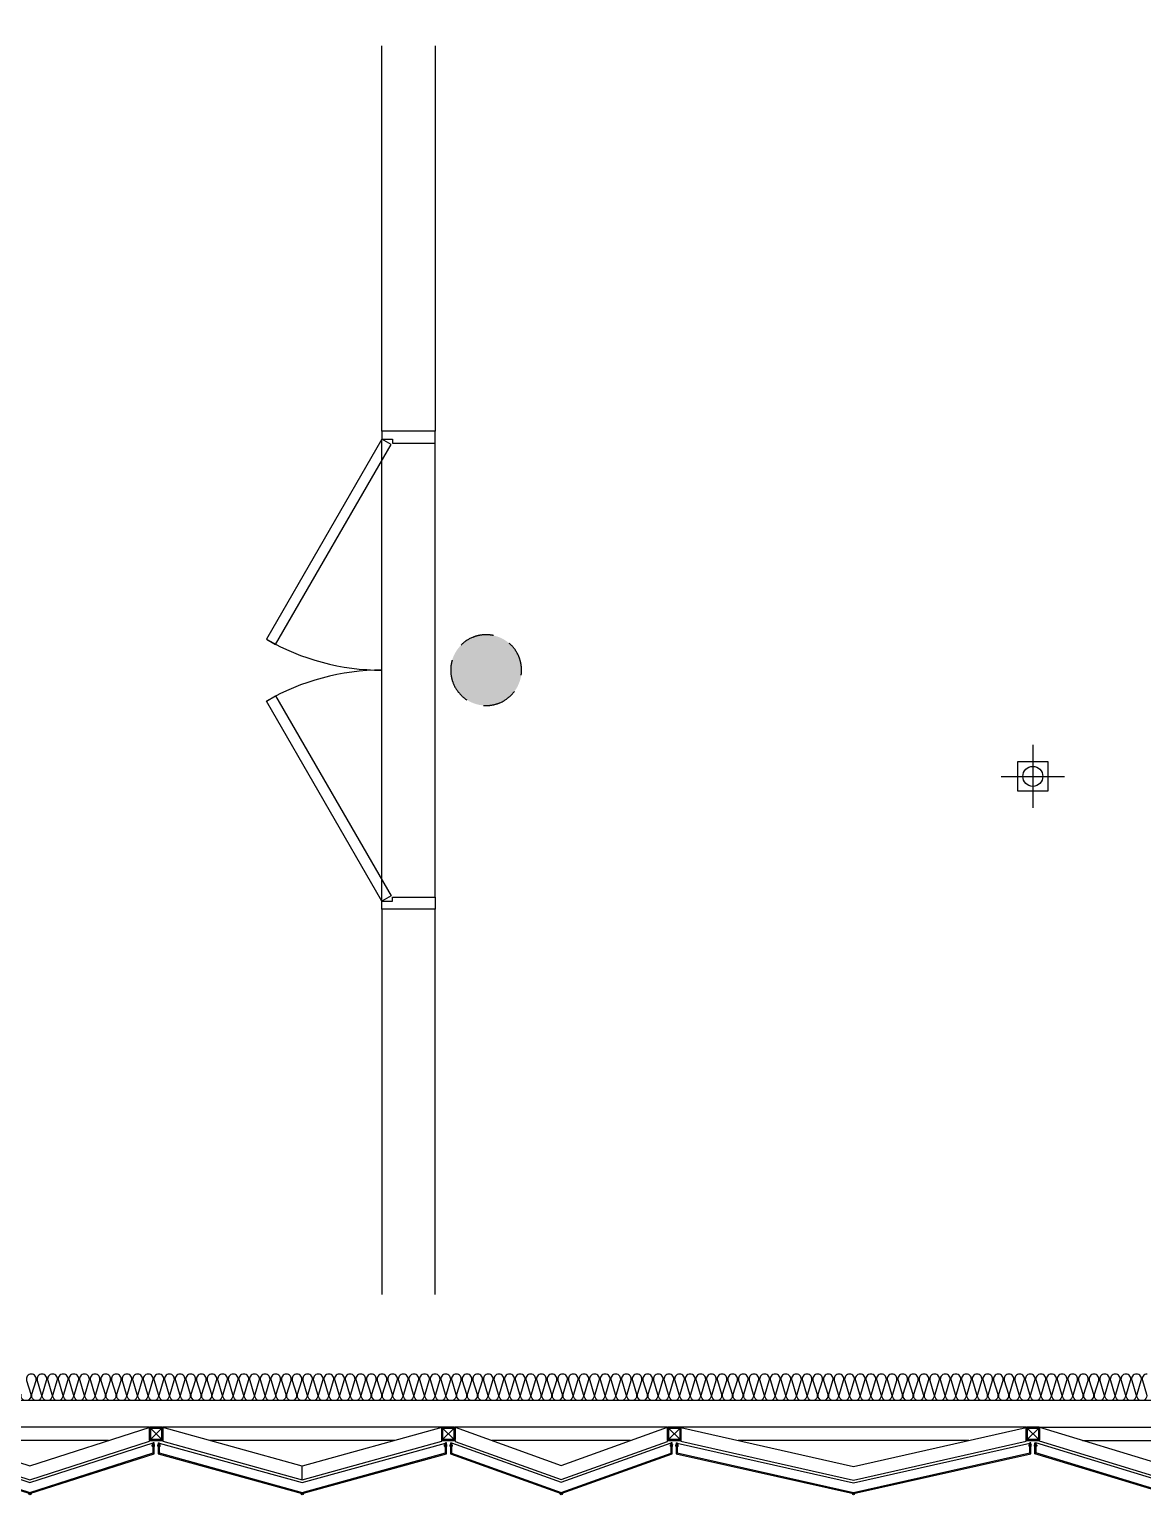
# Model space of a CAD drawing. Header units: millimetres. Extents: x -95754 to 177808, y 34455 to 150605.
# Drawn here: x 169426 to 173617, y 106751 to 112268 of the extents above; entities that cross this region are included whole.
import ezdxf

# ---------------------------------------------------------------- set-up
doc = ezdxf.new("R2010")
doc.units = ezdxf.units.MM
doc.header["$LTSCALE"] = 300
doc.linetypes.add('ghid', pattern=[3, 2, -1])
doc.linetypes.add('HID', pattern=[2.8, 1.8, -1])
for name, color, linetype in [('6FIN', 6, 'Continuous'), ('A-DOOR', 4, 'Continuous'), ('A-DOOR-1', 1, 'Continuous'), ('A-DOOR-8', 8, 'Continuous'), ('A-SYM', 7, 'Continuous'), ('A-WALL-D', 7, 'Continuous'), ('A-갑종방화문', 7, 'Continuous'), ('A-방화문표기', 6, 'ghid'), ('A-지붕바닥', 251, 'Continuous'), ('A-하지철물', 55, 'Continuous'), ('alucobond', 4, 'Continuous'), ('ISL', 251, 'Continuous'), ('mold', 4, 'Continuous'), ('SHEET', 6, 'Continuous'), ('우수계획', 7, 'Continuous')]:
    doc.layers.add(name, color=color, linetype=linetype)

# ---------------------------------------------------------------- blocks, each defined once
blk = doc.blocks.new('FDD-2')
at = {"layer": 'A-DOOR', "linetype": 'Continuous'}
for points in [[(-870, 200), (-116.6, 635), (-96.6, 600.4), (-850, 165.4)], [(870, 200), (116.6, 635), (96.6, 600.4), (850, 165.4)], [(-900, 200), (-870, 200), (-870, 160), (-855, 160), (-855, 0), (-900, 0)], [(900, 200), (870, 200), (870, 160), (855, 160), (855, 0), (900, 0)]]:
    blk.add_lwpolyline(points, close=True, dxfattribs=at)
at = {"layer": 'A-DOOR-1', "linetype": 'Continuous'}
for centre, start, end in [((-870, 200), 0, 30), ((870, 200), 150, 180)]:
    blk.add_arc(centre, 870, start, end, dxfattribs=at)
at = {"layer": 'A-DOOR-8', "linetype": 'Continuous'}
for p, q in [((-870, 200), (870, 200)), ((-855, 0), (855, 0))]:
    blk.add_line(p, q, dxfattribs=at)
blk = doc.blocks.new('EX-1350')
at = {"layer": '6FIN', "elevation": 0}
for points in [[(3.2, 204.1), (46.8, 204.1, 0.414214), (50, 207.3), (50, 250.9, 0.414214), (46.8, 254.1), (3.2, 254.1, 0.414214), (0, 250.9), (0, 207.3, 0.414214)], [(1396.8, 204.1), (1353.2, 204.1, -0.414214), (1350, 207.3), (1350, 250.9, -0.414214), (1353.2, 254.1), (1396.8, 254.1, -0.414214), (1400, 250.9), (1400, 207.3, -0.414214)]]:
    blk.add_lwpolyline(points, format="xyb", close=True, dxfattribs=at)
at = {"layer": 'A-하지철물'}
for p, q in [((1350, 254.1), (50, 254.1)), ((1133.9, 204.1), (266.1, 204.1))]:
    blk.add_line(p, q, dxfattribs=at)
at = {"layer": 'A-하지철물', "elevation": 0}
for points in [[(49.7, 252.7), (700, 106.6), (1350.3, 252.7)], [(50, 254.1), (50, 201.4), (700, 55.3), (1350, 201.4), (1350, 254.1)]]:
    blk.add_lwpolyline(points, dxfattribs=at)
at = {"layer": 'A-하지철물'}
blk.add_circle((700, 4.1), 4.07, dxfattribs=at)
at = {"layer": 'alucobond', "color": 251, "linetype": 'HID', "ltscale": 10}
for p, q in [((30.2, 185.1), (41.5, 185.1)), ((31.5, 182.4), (31.5, 187.8)), ((31.5, 186.6), (39.5, 186.6)), ((31.5, 183.6), (39.5, 183.6)), ((32, 189.3), (32.5, 189.3)), ((32, 180.9), (32.5, 180.9)), ((32.5, 180.9), (32.5, 189.3)), ((38, 182.7), (38, 187.4)), ((39.5, 182.7), (39.5, 187.4)), ((1369.8, 185.1), (1358.5, 185.1)), ((1360.5, 182.7), (1360.5, 187.4)), ((1368.5, 186.6), (1360.5, 186.6)), ((1368.5, 183.6), (1360.5, 183.6)), ((1362, 182.7), (1362, 187.4)), ((1367.5, 180.9), (1367.5, 189.3)), ((1368, 189.3), (1367.5, 189.3)), ((1368, 180.9), (1367.5, 180.9)), ((1368.5, 182.4), (1368.5, 187.8))]:
    blk.add_line(p, q, dxfattribs=at)
at = {"layer": 'alucobond'}
for p, q in [((32.5, 195.1), (36.5, 195.1)), ((1367.5, 195.1), (1363.5, 195.1))]:
    blk.add_line(p, q, dxfattribs=at)
at = {"layer": 'alucobond', "color": 251, "linetype": 'HID', "ltscale": 10, "elevation": 0}
for points in [[(32, 189.3), (31.5, 187.8)], [(32, 180.9), (31.5, 182.4)], [(36.5, 194.2), (700, 45.1), (1363.5, 194.2)], [(1368, 189.3), (1368.5, 187.8)], [(1368, 180.9), (1368.5, 182.4)]]:
    blk.add_lwpolyline(points, dxfattribs=at)
at = {"layer": 'alucobond', "elevation": 0}
for points in [[(32.5, 195.1), (32.5, 154.1), (700, 4.1), (1367.5, 154.1), (1367.5, 195.1)], [(36.5, 195.1), (36.5, 157.3), (700, 8.2), (1363.5, 157.3), (1363.5, 195.1)]]:
    blk.add_lwpolyline(points, dxfattribs=at)
at = {"layer": 'alucobond', "color": 251, "linetype": 'HID', "ltscale": 10, "elevation": 0}
for points in [[(39.5, 186.6, -0.666667), (39.5, 183.6, -1.5)], [(1360.5, 186.6, 0.666667), (1360.5, 183.6, 1.5)]]:
    blk.add_lwpolyline(points, format="xyb", dxfattribs=at)
at = {"layer": 'alucobond', "color": 251, "linetype": 'HID', "ltscale": 10}
for centre, start, end in [((38.7, 187.4), 0, 180), ((38.7, 182.7), 180, 0), ((1361.3, 187.4), 0, 180), ((1361.3, 182.7), 180, 0)]:
    blk.add_arc(centre, 0.75, start, end, dxfattribs=at)
at = {"layer": 'mold', "color": 4, "elevation": 0}
for points in [[(25, 204.1), (25, 202.6)], [(1375, 204.1), (1375, 202.6)]]:
    blk.add_lwpolyline(points, dxfattribs=at)
at = {"layer": 'SHEET', "color": 8}
for p, q in [((46.8, 250.9), (3.2, 207.3)), ((3.2, 250.9), (46.8, 207.3)), ((1353.2, 250.9), (1396.8, 207.3)), ((1396.8, 250.9), (1353.2, 207.3))]:
    blk.add_line(p, q, dxfattribs=at)
at = {"layer": 'SHEET', "color": 8, "elevation": 0}
for points in [[(3.2, 207.3), (46.8, 207.3), (46.8, 250.9), (3.2, 250.9)], [(1396.8, 207.3), (1353.2, 207.3), (1353.2, 250.9), (1396.8, 250.9)]]:
    blk.add_lwpolyline(points, close=True, dxfattribs=at)
blk = doc.blocks.new('EX-850-1')
at = {"layer": '6FIN', "elevation": 0}
for points in [[(3.2, 204.1), (46.8, 204.1, 0.414214), (50, 207.3), (50, 250.9, 0.414214), (46.8, 254.1), (3.2, 254.1, 0.414214), (0, 250.9), (0, 207.3, 0.414214)], [(896.8, 204.1), (853.2, 204.1, -0.414214), (850, 207.3), (850, 250.9, -0.414214), (853.2, 254.1), (896.8, 254.1, -0.414214), (900, 250.9), (900, 207.3, -0.414214)]]:
    blk.add_lwpolyline(points, format="xyb", close=True, dxfattribs=at)
at = {"layer": 'A-하지철물'}
for p, q in [((850, 254.1), (50, 254.1)), ((710.9, 204.1), (189.1, 204.1))]:
    blk.add_line(p, q, dxfattribs=at)
at = {"layer": 'A-하지철물', "elevation": 0}
for points in [[(49.9, 254.1), (450, 110.3), (850.1, 254.1)], [(50, 204.1), (50, 200.9), (450, 57.2), (850, 200.9), (850, 204.1)]]:
    blk.add_lwpolyline(points, dxfattribs=at)
at = {"layer": 'A-하지철물'}
blk.add_circle((450, 4.1), 4.07, dxfattribs=at)
at = {"layer": 'alucobond', "color": 251, "linetype": 'HID', "ltscale": 10}
for p, q in [((30.2, 185.1), (41.5, 185.1)), ((31.5, 182.4), (31.5, 187.8)), ((31.5, 186.6), (39.5, 186.6)), ((31.5, 183.6), (39.5, 183.6)), ((32, 189.3), (32.5, 189.3)), ((32, 180.9), (32.5, 180.9)), ((32.5, 180.9), (32.5, 189.3)), ((38, 182.7), (38, 187.4)), ((39.5, 182.7), (39.5, 187.4)), ((869.8, 185.1), (858.5, 185.1)), ((860.5, 182.7), (860.5, 187.4)), ((868.5, 186.6), (860.5, 186.6)), ((868.5, 183.6), (860.5, 183.6)), ((862, 182.7), (862, 187.4)), ((867.5, 180.9), (867.5, 189.3)), ((868, 189.3), (867.5, 189.3)), ((868, 180.9), (867.5, 180.9)), ((868.5, 182.4), (868.5, 187.8))]:
    blk.add_line(p, q, dxfattribs=at)
at = {"layer": 'alucobond'}
for p, q in [((32.5, 195.1), (36.5, 195.1)), ((867.5, 195.1), (863.5, 195.1))]:
    blk.add_line(p, q, dxfattribs=at)
at = {"layer": 'alucobond', "color": 251, "linetype": 'HID', "ltscale": 10}
for points in [[(32, 189.3), (31.5, 187.8)], [(32, 180.9), (31.5, 182.4)], [(868, 189.3), (868.5, 187.8)], [(868, 180.9), (868.5, 182.4)]]:
    blk.add_lwpolyline(points, dxfattribs=at)
at = {"layer": 'alucobond', "elevation": 0}
for points in [[(32.5, 195.1), (32.5, 154.1), (450, 4.1), (867.5, 154.1), (867.5, 195.1)], [(36.5, 195.1), (36.5, 156.9), (450, 8.3), (863.5, 156.9), (863.5, 195.1)]]:
    blk.add_lwpolyline(points, dxfattribs=at)
at = {"layer": 'alucobond', "color": 251, "linetype": 'HID', "ltscale": 10, "elevation": 0}
blk.add_lwpolyline([(36.5, 195.1), (450, 46.6), (863.5, 195.1)], dxfattribs=at)
at = {"layer": 'alucobond', "color": 251, "linetype": 'HID', "ltscale": 10}
for points in [[(39.5, 186.6, -0.666667), (39.5, 183.6, -1.5)], [(860.5, 186.6, 0.666667), (860.5, 183.6, 1.5)]]:
    blk.add_lwpolyline(points, format="xyb", dxfattribs=at)
for centre, start, end in [((38.7, 187.4), 0, 180), ((38.7, 182.7), 180, 0), ((861.3, 187.4), 0, 180), ((861.3, 182.7), 180, 0)]:
    blk.add_arc(centre, 0.75, start, end, dxfattribs=at)
at = {"layer": 'mold', "color": 4}
for points in [[(25, 204.1), (25, 202.6)], [(875, 204.1), (875, 202.6)]]:
    blk.add_lwpolyline(points, dxfattribs=at)
at = {"layer": 'SHEET', "color": 8}
for p, q in [((46.8, 250.9), (3.2, 207.3)), ((3.2, 250.9), (46.8, 207.3)), ((853.2, 250.9), (896.8, 207.3)), ((896.8, 250.9), (853.2, 207.3))]:
    blk.add_line(p, q, dxfattribs=at)
at = {"layer": 'SHEET', "color": 8, "elevation": 0}
for points in [[(3.2, 207.3), (46.8, 207.3), (46.8, 250.9), (3.2, 250.9)], [(896.8, 207.3), (853.2, 207.3), (853.2, 250.9), (896.8, 250.9)]]:
    blk.add_lwpolyline(points, close=True, dxfattribs=at)
blk = doc.blocks.new('EX-1100')
at = {"layer": '6FIN', "elevation": 0}
for points in [[(3.2, 204.1), (46.8, 204.1, 0.414214), (50, 207.3), (50, 250.9, 0.414214), (46.8, 254.1), (3.2, 254.1, 0.414214), (0, 250.9), (0, 207.3, 0.414214)], [(1146.8, 204.1), (1103.2, 204.1, -0.414214), (1100, 207.3), (1100, 250.9, -0.414214), (1103.2, 254.1), (1146.8, 254.1, -0.414214), (1150, 250.9), (1150, 207.3, -0.414214)]]:
    blk.add_lwpolyline(points, format="xyb", close=True, dxfattribs=at)
at = {"layer": 'A-하지철물'}
for p, q in [((1100, 254.1), (50, 254.1)), ((923.1, 204.1), (226.9, 204.1)), ((575, 55.9), (575, 107.8))]:
    blk.add_line(p, q, dxfattribs=at)
at = {"layer": 'A-하지철물', "elevation": 0}
blk.add_lwpolyline([(1100, 201.1), (1100, 253), (575, 107.8), (50, 253), (50, 201.1), (575, 55.9)], close=True, dxfattribs=at)
at = {"layer": 'A-하지철물'}
blk.add_circle((575, 4.1), 4.07, dxfattribs=at)
at = {"layer": 'alucobond', "color": 251, "linetype": 'HID', "ltscale": 10}
for p, q in [((30.2, 185.1), (41.5, 185.1)), ((31.5, 182.4), (31.5, 187.8)), ((31.5, 186.6), (39.5, 186.6)), ((31.5, 183.6), (39.5, 183.6)), ((32, 189.3), (32.5, 189.3)), ((32, 180.9), (32.5, 180.9)), ((32.5, 180.9), (32.5, 189.3)), ((38, 182.7), (38, 187.4)), ((39.5, 182.7), (39.5, 187.4)), ((1119.8, 185.1), (1108.5, 185.1)), ((1110.5, 182.7), (1110.5, 187.4)), ((1118.5, 186.6), (1110.5, 186.6)), ((1118.5, 183.6), (1110.5, 183.6)), ((1112, 182.7), (1112, 187.4)), ((1117.5, 180.9), (1117.5, 189.3)), ((1118, 189.3), (1117.5, 189.3)), ((1118, 180.9), (1117.5, 180.9)), ((1118.5, 182.4), (1118.5, 187.8))]:
    blk.add_line(p, q, dxfattribs=at)
at = {"layer": 'alucobond'}
for p, q in [((32.5, 195.1), (36.5, 195.1)), ((1117.5, 195.1), (1113.5, 195.1))]:
    blk.add_line(p, q, dxfattribs=at)
at = {"layer": 'alucobond', "color": 251, "linetype": 'HID', "ltscale": 10, "elevation": 0}
for points in [[(32, 189.3), (31.5, 187.8)], [(32, 180.9), (31.5, 182.4)], [(36.5, 194.5), (575, 45.6), (1113.5, 194.5)], [(1118, 189.3), (1118.5, 187.8)], [(1118, 180.9), (1118.5, 182.4)]]:
    blk.add_lwpolyline(points, dxfattribs=at)
at = {"layer": 'alucobond', "elevation": 0}
for points in [[(32.5, 195.1), (32.5, 154.1), (575, 4.1), (1117.5, 154.1), (1117.5, 195.1)], [(36.5, 195.1), (36.5, 157.1), (575, 8.2), (1113.5, 157.1), (1113.5, 195.1)], [(1113.5, 195.1), (1113.5, 157.2)]]:
    blk.add_lwpolyline(points, dxfattribs=at)
at = {"layer": 'alucobond', "color": 251, "linetype": 'HID', "ltscale": 10, "elevation": 0}
for points in [[(39.5, 186.6, -0.666667), (39.5, 183.6, -1.5)], [(1110.5, 186.6, 0.666667), (1110.5, 183.6, 1.5)]]:
    blk.add_lwpolyline(points, format="xyb", dxfattribs=at)
at = {"layer": 'alucobond', "color": 251, "linetype": 'HID', "ltscale": 10}
for centre, start, end in [((38.7, 187.4), 0, 180), ((38.7, 182.7), 180, 0), ((1111.3, 187.4), 0, 180), ((1111.3, 182.7), 180, 0)]:
    blk.add_arc(centre, 0.75, start, end, dxfattribs=at)
at = {"layer": 'mold', "color": 4, "elevation": 0}
for points in [[(25, 204.1), (25, 202.6)], [(1125, 204.1), (1125, 202.6)]]:
    blk.add_lwpolyline(points, dxfattribs=at)
at = {"layer": 'SHEET', "color": 8}
for p, q in [((46.8, 250.9), (3.2, 207.3)), ((3.2, 250.9), (46.8, 207.3)), ((1103.2, 250.9), (1146.8, 207.3)), ((1146.8, 250.9), (1103.2, 207.3))]:
    blk.add_line(p, q, dxfattribs=at)
at = {"layer": 'SHEET', "color": 8, "elevation": 0}
for points in [[(3.2, 207.3), (46.8, 207.3), (46.8, 250.9), (3.2, 250.9)], [(1146.8, 207.3), (1103.2, 207.3), (1103.2, 250.9), (1146.8, 250.9)]]:
    blk.add_lwpolyline(points, close=True, dxfattribs=at)
blk = doc.blocks.new('EX-950-1')
at = {"layer": '6FIN', "elevation": 0}
for points in [[(3.2, 204.1), (46.8, 204.1, 0.414214), (50, 207.3), (50, 250.9, 0.414214), (46.8, 254.1), (3.2, 254.1, 0.414214), (0, 250.9), (0, 207.3, 0.414214)], [(996.8, 204.1), (953.2, 204.1, -0.414214), (950, 207.3), (950, 250.9, -0.414214), (953.2, 254.1), (996.8, 254.1, -0.414214), (1000, 250.9), (1000, 207.3, -0.414214)]]:
    blk.add_lwpolyline(points, format="xyb", close=True, dxfattribs=at)
at = {"layer": 'A-하지철물'}
for p, q in [((950, 254.1), (50, 254.1)), ((796, 204.1), (204, 204.1))]:
    blk.add_line(p, q, dxfattribs=at)
at = {"layer": 'A-하지철물', "elevation": 0}
for points in [[(48.1, 254.1), (500, 109.1), (951.9, 254.1)], [(50, 204.1), (50, 201), (500, 56.6), (950, 201), (950, 204.1)]]:
    blk.add_lwpolyline(points, dxfattribs=at)
at = {"layer": 'A-하지철물'}
blk.add_circle((500, 4.1), 4.07, dxfattribs=at)
at = {"layer": 'alucobond', "color": 251, "linetype": 'HID', "ltscale": 10}
for p, q in [((30.2, 185.1), (41.5, 185.1)), ((31.5, 182.4), (31.5, 187.8)), ((31.5, 186.6), (39.5, 186.6)), ((31.5, 183.6), (39.5, 183.6)), ((32, 189.3), (32.5, 189.3)), ((32, 180.9), (32.5, 180.9)), ((32.5, 180.9), (32.5, 189.3)), ((38, 182.7), (38, 187.4)), ((39.5, 182.7), (39.5, 187.4)), ((969.8, 185.1), (958.5, 185.1)), ((960.5, 182.7), (960.5, 187.4)), ((968.5, 186.6), (960.5, 186.6)), ((968.5, 183.6), (960.5, 183.6)), ((962, 182.7), (962, 187.4)), ((967.5, 180.9), (967.5, 189.3)), ((968, 189.3), (967.5, 189.3)), ((968, 180.9), (967.5, 180.9)), ((968.5, 182.4), (968.5, 187.8))]:
    blk.add_line(p, q, dxfattribs=at)
at = {"layer": 'alucobond'}
for p, q in [((32.5, 195.1), (36.5, 195.1)), ((967.5, 195.1), (963.5, 195.1))]:
    blk.add_line(p, q, dxfattribs=at)
at = {"layer": 'alucobond', "color": 251, "linetype": 'HID', "ltscale": 10}
for points in [[(32, 189.3), (31.5, 187.8)], [(32, 180.9), (31.5, 182.4)], [(968, 189.3), (968.5, 187.8)], [(968, 180.9), (968.5, 182.4)]]:
    blk.add_lwpolyline(points, dxfattribs=at)
at = {"layer": 'alucobond', "elevation": 0}
for points in [[(32.5, 195.1), (32.5, 154.1), (500, 4.1), (967.5, 154.1), (967.5, 195.1)], [(36.5, 195.1), (36.5, 157), (500, 8.3), (963.5, 157), (963.5, 195.1)]]:
    blk.add_lwpolyline(points, dxfattribs=at)
at = {"layer": 'alucobond', "color": 251, "linetype": 'HID', "ltscale": 10, "elevation": 0}
blk.add_lwpolyline([(36.5, 194.8), (500, 46.1), (963.5, 194.8)], dxfattribs=at)
at = {"layer": 'alucobond', "color": 251, "linetype": 'HID', "ltscale": 10}
for points in [[(39.5, 186.6, -0.666667), (39.5, 183.6, -1.5)], [(960.5, 186.6, 0.666667), (960.5, 183.6, 1.5)]]:
    blk.add_lwpolyline(points, format="xyb", dxfattribs=at)
for centre, start, end in [((38.7, 187.4), 0, 180), ((38.7, 182.7), 180, 0), ((961.3, 187.4), 0, 180), ((961.3, 182.7), 180, 0)]:
    blk.add_arc(centre, 0.75, start, end, dxfattribs=at)
at = {"layer": 'mold', "color": 4}
for points in [[(25, 204.1), (25, 202.6)], [(975, 204.1), (975, 202.6)]]:
    blk.add_lwpolyline(points, dxfattribs=at)
at = {"layer": 'SHEET', "color": 8}
for p, q in [((46.8, 250.9), (3.2, 207.3)), ((3.2, 250.9), (46.8, 207.3)), ((953.2, 250.9), (996.8, 207.3)), ((996.8, 250.9), (953.2, 207.3))]:
    blk.add_line(p, q, dxfattribs=at)
at = {"layer": 'SHEET', "color": 8, "elevation": 0}
for points in [[(3.2, 207.3), (46.8, 207.3), (46.8, 250.9), (3.2, 250.9)], [(996.8, 207.3), (953.2, 207.3), (953.2, 250.9), (996.8, 250.9)]]:
    blk.add_lwpolyline(points, close=True, dxfattribs=at)
blk = doc.blocks.new('EX-1000')
at = {"layer": '6FIN', "elevation": 0}
for points in [[(3.2, 204.1), (46.8, 204.1, 0.414214), (50, 207.3), (50, 250.9, 0.414214), (46.8, 254.1), (3.2, 254.1, 0.414214), (0, 250.9), (0, 207.3, 0.414214)], [(1046.8, 204.1), (1003.2, 204.1, -0.414214), (1000, 207.3), (1000, 250.9, -0.414214), (1003.2, 254.1), (1046.8, 254.1, -0.414214), (1050, 250.9), (1050, 207.3, -0.414214)]]:
    blk.add_lwpolyline(points, format="xyb", close=True, dxfattribs=at)
at = {"layer": 'A-하지철물'}
for p, q in [((1000, 254.1), (50, 254.1)), ((838.4, 204.1), (211.6, 204.1))]:
    blk.add_line(p, q, dxfattribs=at)
at = {"layer": 'A-하지철물', "elevation": 0}
for points in [[(47.4, 254.1), (525, 108.6), (1002.6, 254.1)], [(50, 204.1), (50, 201), (525, 56.3), (1000, 201), (1000, 204.1)]]:
    blk.add_lwpolyline(points, dxfattribs=at)
at = {"layer": 'A-하지철물'}
blk.add_circle((525, 4.1), 4.07, dxfattribs=at)
at = {"layer": 'alucobond', "color": 251, "linetype": 'HID', "ltscale": 10}
for p, q in [((30.2, 185.1), (41.5, 185.1)), ((31.5, 182.4), (31.5, 187.8)), ((31.5, 186.6), (39.5, 186.6)), ((31.5, 183.6), (39.5, 183.6)), ((32, 189.3), (32.5, 189.3)), ((32, 180.9), (32.5, 180.9)), ((32.5, 180.9), (32.5, 189.3)), ((38, 182.7), (38, 187.4)), ((39.5, 182.7), (39.5, 187.4)), ((1019.8, 185.1), (1008.5, 185.1)), ((1010.5, 182.7), (1010.5, 187.4)), ((1018.5, 186.6), (1010.5, 186.6)), ((1018.5, 183.6), (1010.5, 183.6)), ((1012, 182.7), (1012, 187.4)), ((1017.5, 180.9), (1017.5, 189.3)), ((1018, 189.3), (1017.5, 189.3)), ((1018, 180.9), (1017.5, 180.9)), ((1018.5, 182.4), (1018.5, 187.8))]:
    blk.add_line(p, q, dxfattribs=at)
at = {"layer": 'alucobond'}
for p, q in [((32.5, 195.1), (36.5, 195.1)), ((1017.5, 195.1), (1013.5, 195.1))]:
    blk.add_line(p, q, dxfattribs=at)
at = {"layer": 'alucobond', "color": 251, "linetype": 'HID', "ltscale": 10, "elevation": 0}
for points in [[(32, 189.3), (31.5, 187.8)], [(32, 180.9), (31.5, 182.4)], [(36.5, 194.7), (525, 45.9), (1013.5, 194.7)], [(1018, 189.3), (1018.5, 187.8)], [(1018, 180.9), (1018.5, 182.4)]]:
    blk.add_lwpolyline(points, dxfattribs=at)
at = {"layer": 'alucobond', "elevation": 0}
for points in [[(32.5, 195.1), (32.5, 154.1), (525, 4.1), (1017.5, 154.1), (1017.5, 195.1)], [(36.5, 195.1), (36.5, 157), (525, 8.3), (1013.5, 157), (1013.5, 195.1)], [(1013.5, 195.1), (1013.5, 157.2)]]:
    blk.add_lwpolyline(points, dxfattribs=at)
at = {"layer": 'alucobond', "color": 251, "linetype": 'HID', "ltscale": 10, "elevation": 0}
for points in [[(39.5, 186.6, -0.666667), (39.5, 183.6, -1.5)], [(1010.5, 186.6, 0.666667), (1010.5, 183.6, 1.5)]]:
    blk.add_lwpolyline(points, format="xyb", dxfattribs=at)
at = {"layer": 'alucobond', "color": 251, "linetype": 'HID', "ltscale": 10}
for centre, start, end in [((38.7, 187.4), 0, 180), ((38.7, 182.7), 180, 0), ((1011.3, 187.4), 0, 180), ((1011.3, 182.7), 180, 0)]:
    blk.add_arc(centre, 0.75, start, end, dxfattribs=at)
at = {"layer": 'mold', "color": 4, "elevation": 0}
for points in [[(25, 204.1), (25, 202.6)], [(1025, 204.1), (1025, 202.6)]]:
    blk.add_lwpolyline(points, dxfattribs=at)
at = {"layer": 'SHEET', "color": 8}
for p, q in [((46.8, 250.9), (3.2, 207.3)), ((3.2, 250.9), (46.8, 207.3)), ((1003.2, 250.9), (1046.8, 207.3)), ((1046.8, 250.9), (1003.2, 207.3))]:
    blk.add_line(p, q, dxfattribs=at)
at = {"layer": 'SHEET', "color": 8, "elevation": 0}
for points in [[(3.2, 207.3), (46.8, 207.3), (46.8, 250.9), (3.2, 250.9)], [(1046.8, 207.3), (1003.2, 207.3), (1003.2, 250.9), (1046.8, 250.9)]]:
    blk.add_lwpolyline(points, close=True, dxfattribs=at)
blk = doc.blocks.new('SYM-갑종방화문')
at = {"layer": 'A-방화문표기'}
blk.add_hatch(color=251, dxfattribs=at).paths.add_polyline_path([(-600, 0, 1), (600, 0, 1)])
at = {"layer": 'A-방화문표기', "color": 251}
blk.add_circle((0, 0), 600, dxfattribs=at)
blk = doc.blocks.new('A$C1B410CB1')
at = {"layer": 'A-갑종방화문', "xscale": 0.1666666666666667, "yscale": 0.1666666666666667, "zscale": 0.1666666666666667}
blk.add_blockref('SYM-갑종방화문', (100, 100), dxfattribs=at)
blk = doc.blocks.new('A$Cacae0627')
at = {"layer": '우수계획', "color": 1}
for p, q in [((0, 528), (0, -528)), ((-528, 0), (528, 0))]:
    blk.add_line(p, q, dxfattribs=at)
at = {"layer": '우수계획', "color": 6, "lineweight": -3}
blk.add_lwpolyline([(-250, 250), (250, 250), (250, -250), (-250, -250)], close=True, dxfattribs=at)
blk.add_circle((0, 0), 167, dxfattribs=at)
blk = doc.blocks.new('A$Cfdea7a82')
at = {"layer": 'A-SYM', "xscale": 0.2249999999999964, "yscale": 0.2249999999999964, "zscale": 0.2249999999999964}
blk.add_blockref('A$Cacae0627', (203.8, 118.8, 0), dxfattribs=at)

msp = doc.modelspace()

# ---------------------------------------------------------------- linework, layer by layer
at = {"layer": 'A-WALL-D', "elevation": 0}
for points in [[(170953.6, 112205), (170953.6, 110755), (170753.6, 110755), (170753.6, 112205)], [(170953.6, 107505), (170953.6, 108955), (170753.6, 108955), (170753.6, 107505)]]:
    msp.add_lwpolyline(points, dxfattribs=at)
at = {"layer": 'ISL', "elevation": 0}
msp.add_lwpolyline([(177453.6, 135425), (177453.6, 107105), (92053.6, 107105), (92053.6, 121780)], dxfattribs=at)
msp.add_lwpolyline([(173633.6, 107205, 0.509267), (173615.9, 107180.8), (173631.2, 107129.3, -1.372593), (173595.9, 107129.3), (173611.2, 107180.8, 0.509267), (173593.6, 107205, 0.509267), (173575.9, 107180.8), (173591.2, 107129.3, -1.372593), (173555.9, 107129.3), (173571.2, 107180.8, 0.509267), (173553.6, 107205, 0.509267), (173535.9, 107180.8), (173551.2, 107129.3, -1.372593), (173515.9, 107129.3), (173531.2, 107180.8, 0.509267), (173513.6, 107205, 0.509267), (173495.9, 107180.8), (173511.2, 107129.3, -1.372593), (173475.9, 107129.3), (173491.2, 107180.8, 0.509267), (173473.6, 107205, 0.509267), (173455.9, 107180.8), (173471.2, 107129.3, -1.372593), (173435.9, 107129.3), (173451.2, 107180.8, 0.509267), (173433.6, 107205, 0.509267), (173415.9, 107180.8), (173431.2, 107129.3, -1.372593), (173395.9, 107129.3), (173411.2, 107180.8, 0.509267), (173393.6, 107205, 0.509267), (173375.9, 107180.8), (173391.2, 107129.3, -1.372593), (173355.9, 107129.3), (173371.2, 107180.8, 0.509267), (173353.6, 107205, 0.509267), (173335.9, 107180.8), (173351.2, 107129.3, -1.372593), (173315.9, 107129.3), (173331.2, 107180.8, 0.509267), (173313.6, 107205, 0.509267), (173295.9, 107180.8), (173311.2, 107129.3, -1.372593), (173275.9, 107129.3), (173291.2, 107180.8, 0.509267), (173273.6, 107205, 0.509267), (173255.9, 107180.8), (173271.2, 107129.3, -1.372593), (173235.9, 107129.3), (173251.2, 107180.8, 0.509267), (173233.6, 107205, 0.509267), (173215.9, 107180.8), (173231.2, 107129.3, -1.372593), (173195.9, 107129.3), (173211.2, 107180.8, 0.509267), (173193.6, 107205, 0.509267), (173175.9, 107180.8), (173191.2, 107129.3, -1.372593), (173155.9, 107129.3), (173171.2, 107180.8, 0.509267), (173153.6, 107205, 0.509267), (173135.9, 107180.8), (173151.2, 107129.3, -1.372593), (173115.9, 107129.3), (173131.2, 107180.8, 0.509267), (173113.6, 107205, 0.509267), (173095.9, 107180.8), (173111.2, 107129.3, -1.372593), (173075.9, 107129.3), (173091.2, 107180.8, 0.509267), (173073.6, 107205, 0.509267), (173055.9, 107180.8), (173071.2, 107129.3, -1.372593), (173035.9, 107129.3), (173051.2, 107180.8, 0.509267), (173033.6, 107205, 0.509267), (173015.9, 107180.8), (173031.2, 107129.3, -1.372593), (172995.9, 107129.3), (173011.2, 107180.8, 0.509267), (172993.6, 107205, 0.509267), (172975.9, 107180.8), (172991.2, 107129.3, -1.372593), (172955.9, 107129.3), (172971.2, 107180.8, 0.509267), (172953.6, 107205, 0.509267), (172935.9, 107180.8), (172951.2, 107129.3, -1.372593), (172915.9, 107129.3), (172931.2, 107180.8, 0.509267), (172913.6, 107205, 0.509267), (172895.9, 107180.8), (172911.2, 107129.3, -1.372593), (172875.9, 107129.3), (172891.2, 107180.8, 0.509267), (172873.6, 107205, 0.509267), (172855.9, 107180.8), (172871.2, 107129.3, -1.372593), (172835.9, 107129.3), (172851.2, 107180.8, 0.509267), (172833.6, 107205, 0.509267), (172815.9, 107180.8), (172831.2, 107129.3, -1.372593), (172795.9, 107129.3), (172811.2, 107180.8, 0.509267), (172793.6, 107205, 0.509267), (172775.9, 107180.8), (172791.2, 107129.3, -1.372593), (172755.9, 107129.3), (172771.2, 107180.8, 0.509267), (172753.6, 107205, 0.509267), (172735.9, 107180.8), (172751.2, 107129.3, -1.372593), (172715.9, 107129.3), (172731.2, 107180.8, 0.509267), (172713.6, 107205, 0.509267), (172695.9, 107180.8), (172711.2, 107129.3, -1.372593), (172675.9, 107129.3), (172691.2, 107180.8, 0.509267), (172673.6, 107205, 0.509267), (172655.9, 107180.8), (172671.2, 107129.3, -1.372593), (172635.9, 107129.3), (172651.2, 107180.8, 0.509267), (172633.6, 107205, 0.509267), (172615.9, 107180.8), (172631.2, 107129.3, -1.372593), (172595.9, 107129.3), (172611.2, 107180.8, 0.509267), (172593.6, 107205, 0.509267), (172575.9, 107180.8), (172591.2, 107129.3, -1.372593), (172555.9, 107129.3), (172571.2, 107180.8, 0.509267), (172553.6, 107205, 0.509267), (172535.9, 107180.8), (172551.2, 107129.3, -1.372593), (172515.9, 107129.3), (172531.2, 107180.8, 0.509267), (172513.6, 107205, 0.509267), (172495.9, 107180.8), (172511.2, 107129.3, -1.372593), (172475.9, 107129.3), (172491.2, 107180.8, 0.509267), (172473.6, 107205, 0.509267), (172455.9, 107180.8), (172471.2, 107129.3, -1.372593), (172435.9, 107129.3), (172451.2, 107180.8, 0.509267), (172433.6, 107205, 0.509267), (172415.9, 107180.8), (172431.2, 107129.3, -1.372593), (172395.9, 107129.3), (172411.2, 107180.8, 0.509267), (172393.6, 107205, 0.509267), (172375.9, 107180.8), (172391.2, 107129.3, -1.372593), (172355.9, 107129.3), (172371.2, 107180.8, 0.509267), (172353.6, 107205, 0.509267), (172335.9, 107180.8), (172351.2, 107129.3, -1.372593), (172315.9, 107129.3), (172331.2, 107180.8, 0.509267), (172313.6, 107205, 0.509267), (172295.9, 107180.8), (172311.2, 107129.3, -1.372593), (172275.9, 107129.3), (172291.2, 107180.8, 0.509267), (172273.6, 107205, 0.509267), (172255.9, 107180.8), (172271.2, 107129.3, -1.372593), (172235.9, 107129.3), (172251.2, 107180.8, 0.509267), (172233.6, 107205, 0.509267), (172215.9, 107180.8), (172231.2, 107129.3, -1.372593), (172195.9, 107129.3), (172211.2, 107180.8, 0.509267), (172193.6, 107205, 0.509267), (172175.9, 107180.8), (172191.2, 107129.3, -1.372593), (172155.9, 107129.3), (172171.2, 107180.8, 0.509267), (172153.6, 107205, 0.509267), (172135.9, 107180.8), (172151.2, 107129.3, -1.372593), (172115.9, 107129.3), (172131.2, 107180.8, 0.509267), (172113.6, 107205, 0.509267), (172095.9, 107180.8), (172111.2, 107129.3, -1.372593), (172075.9, 107129.3), (172091.2, 107180.8, 0.509267), (172073.6, 107205, 0.509267), (172055.9, 107180.8), (172071.2, 107129.3, -1.372593), (172035.9, 107129.3), (172051.2, 107180.8, 0.509267), (172033.6, 107205, 0.509267), (172015.9, 107180.8), (172031.2, 107129.3, -1.372593), (171995.9, 107129.3), (172011.2, 107180.8, 0.509267), (171993.6, 107205, 0.509267), (171975.9, 107180.8), (171991.2, 107129.3, -1.372593), (171955.9, 107129.3), (171971.2, 107180.8, 0.509267), (171953.6, 107205, 0.509267), (171935.9, 107180.8), (171951.2, 107129.3, -1.372593), (171915.9, 107129.3), (171931.2, 107180.8, 0.509267), (171913.6, 107205, 0.509267), (171895.9, 107180.8), (171911.2, 107129.3, -1.372593), (171875.9, 107129.3), (171891.2, 107180.8, 0.509267), (171873.6, 107205, 0.509267), (171855.9, 107180.8), (171871.2, 107129.3, -1.372593), (171835.9, 107129.3), (171851.2, 107180.8, 0.509267), (171833.6, 107205, 0.509267), (171815.9, 107180.8), (171831.2, 107129.3, -1.372593), (171795.9, 107129.3), (171811.2, 107180.8, 0.509267), (171793.6, 107205, 0.509267), (171775.9, 107180.8), (171791.2, 107129.3, -1.372593), (171755.9, 107129.3), (171771.2, 107180.8, 0.509267), (171753.6, 107205, 0.509267), (171735.9, 107180.8), (171751.2, 107129.3, -1.372593), (171715.9, 107129.3), (171731.2, 107180.8, 0.509267), (171713.6, 107205, 0.509267), (171695.9, 107180.8), (171711.2, 107129.3, -1.372593), (171675.9, 107129.3), (171691.2, 107180.8, 0.509267), (171673.6, 107205, 0.509267), (171655.9, 107180.8), (171671.2, 107129.3, -1.372593), (171635.9, 107129.3), (171651.2, 107180.8, 0.509267), (171633.6, 107205, 0.509267), (171615.9, 107180.8), (171631.2, 107129.3, -1.372593), (171595.9, 107129.3), (171611.2, 107180.8, 0.509267), (171593.6, 107205, 0.509267), (171575.9, 107180.8), (171591.2, 107129.3, -1.372593), (171555.9, 107129.3), (171571.2, 107180.8, 0.509267), (171553.6, 107205, 0.509267), (171535.9, 107180.8), (171551.2, 107129.3, -1.372593), (171515.9, 107129.3), (171531.2, 107180.8, 0.509267), (171513.6, 107205, 0.509267), (171495.9, 107180.8), (171511.2, 107129.3, -1.372593), (171475.9, 107129.3), (171491.2, 107180.8, 0.509267), (171473.6, 107205, 0.509267), (171455.9, 107180.8), (171471.2, 107129.3, -1.372593), (171435.9, 107129.3), (171451.2, 107180.8, 0.509267), (171433.6, 107205, 0.509267), (171415.9, 107180.8), (171431.2, 107129.3, -1.372593), (171395.9, 107129.3), (171411.2, 107180.8, 0.509267), (171393.6, 107205, 0.509267), (171375.9, 107180.8), (171391.2, 107129.3, -1.372593), (171355.9, 107129.3), (171371.2, 107180.8, 0.509267), (171353.6, 107205, 0.509267), (171335.9, 107180.8), (171351.2, 107129.3, -1.372593), (171315.9, 107129.3), (171331.3, 107180.8, 0.509267), (171313.6, 107205, 0.509267), (171295.9, 107180.8), (171311.3, 107129.3, -1.372593), (171275.9, 107129.3), (171291.3, 107180.8, 0.509267), (171273.6, 107205, 0.509267), (171255.9, 107180.8), (171271.3, 107129.3, -1.372593), (171235.9, 107129.3), (171251.3, 107180.8, 0.509267), (171233.6, 107205, 0.509267), (171215.9, 107180.8), (171231.3, 107129.3, -1.372593), (171195.9, 107129.3), (171211.3, 107180.8, 0.509267), (171193.6, 107205, 0.509267), (171175.9, 107180.8), (171191.3, 107129.3, -1.372593), (171155.9, 107129.3), (171171.3, 107180.8, 0.509267), (171153.6, 107205, 0.509267), (171135.9, 107180.8), (171151.3, 107129.3, -1.372593), (171115.9, 107129.3), (171131.3, 107180.8, 0.509267), (171113.6, 107205, 0.509267), (171095.9, 107180.8), (171111.3, 107129.3, -1.372593), (171075.9, 107129.3), (171091.3, 107180.8, 0.509267), (171073.6, 107205, 0.509267), (171055.9, 107180.8), (171071.3, 107129.3, -1.372593), (171035.9, 107129.3), (171051.3, 107180.8, 0.509267), (171033.6, 107205, 0.509267), (171015.9, 107180.8), (171031.3, 107129.3, -1.372593), (170995.9, 107129.3), (171011.3, 107180.8, 0.509267), (170993.6, 107205, 0.509267), (170975.9, 107180.8), (170991.3, 107129.3, -1.372593), (170955.9, 107129.3), (170971.3, 107180.8, 0.509267), (170953.6, 107205, 0.509267), (170935.9, 107180.8), (170951.3, 107129.3, -1.372593), (170915.9, 107129.3), (170931.3, 107180.8, 0.509267), (170913.6, 107205, 0.509267), (170895.9, 107180.8), (170911.3, 107129.3, -1.372593), (170875.9, 107129.3), (170891.3, 107180.8, 0.509267), (170873.6, 107205, 0.509267), (170855.9, 107180.8), (170871.3, 107129.3, -1.372593), (170835.9, 107129.3), (170851.3, 107180.8, 0.509267), (170833.6, 107205, 0.509267), (170815.9, 107180.8), (170831.3, 107129.3, -1.372593), (170795.9, 107129.3), (170811.3, 107180.8, 0.509267), (170793.6, 107205, 0.509267), (170775.9, 107180.8), (170791.3, 107129.3, -1.372593), (170755.9, 107129.3), (170771.3, 107180.8, 0.509267), (170753.6, 107205, 0.509267), (170735.9, 107180.8), (170751.3, 107129.3, -1.372593), (170715.9, 107129.3), (170731.3, 107180.8, 0.509267), (170713.6, 107205, 0.509267), (170695.9, 107180.8), (170711.3, 107129.3, -1.372593), (170675.9, 107129.3), (170691.3, 107180.8, 0.509267), (170673.6, 107205, 0.509267), (170655.9, 107180.8), (170671.3, 107129.3, -1.372593), (170635.9, 107129.3), (170651.3, 107180.8, 0.509267), (170633.6, 107205, 0.509267), (170615.9, 107180.8), (170631.3, 107129.3, -1.372593), (170595.9, 107129.3), (170611.3, 107180.8, 0.509267), (170593.6, 107205, 0.509267), (170575.9, 107180.8), (170591.3, 107129.3, -1.372593), (170555.9, 107129.3), (170571.3, 107180.8, 0.509267), (170553.6, 107205, 0.509267), (170535.9, 107180.8), (170551.3, 107129.3, -1.372593), (170515.9, 107129.3), (170531.3, 107180.8, 0.509267), (170513.6, 107205, 0.509267), (170495.9, 107180.8), (170511.3, 107129.3, -1.372593), (170475.9, 107129.3), (170491.3, 107180.8, 0.509267), (170473.6, 107205, 0.509267), (170455.9, 107180.8), (170471.3, 107129.3, -1.372593), (170435.9, 107129.3), (170451.3, 107180.8, 0.509267), (170433.6, 107205, 0.509267), (170415.9, 107180.8), (170431.3, 107129.3, -1.372593), (170395.9, 107129.3), (170411.3, 107180.8, 0.509267), (170393.6, 107205, 0.509267), (170375.9, 107180.8), (170391.3, 107129.3, -1.372593), (170355.9, 107129.3), (170371.3, 107180.8, 0.509267), (170353.6, 107205, 0.509267), (170335.9, 107180.8), (170351.3, 107129.3, -1.372593), (170315.9, 107129.3), (170331.3, 107180.8, 0.509267), (170313.6, 107205, 0.509267), (170295.9, 107180.8), (170311.3, 107129.3, -1.372593), (170275.9, 107129.3), (170291.3, 107180.8, 0.509267), (170273.6, 107205, 0.509267), (170255.9, 107180.8), (170271.3, 107129.3, -1.372593), (170235.9, 107129.3), (170251.3, 107180.8, 0.509267), (170233.6, 107205, 0.509267), (170215.9, 107180.8), (170231.3, 107129.3, -1.372593), (170195.9, 107129.3), (170211.3, 107180.8, 0.509267), (170193.6, 107205, 0.509267), (170175.9, 107180.8), (170191.3, 107129.3, -1.372593), (170155.9, 107129.3), (170171.3, 107180.8, 0.509267), (170153.6, 107205, 0.509267), (170135.9, 107180.8), (170151.3, 107129.3, -1.372593), (170115.9, 107129.3), (170131.3, 107180.8, 0.509267), (170113.6, 107205, 0.509267), (170095.9, 107180.8), (170111.3, 107129.3, -1.372593), (170075.9, 107129.3), (170091.3, 107180.8, 0.509267), (170073.6, 107205, 0.509267), (170055.9, 107180.8), (170071.3, 107129.3, -1.372593), (170035.9, 107129.3), (170051.3, 107180.8, 0.509267), (170033.6, 107205, 0.509267), (170015.9, 107180.8), (170031.3, 107129.3, -1.372593), (169995.9, 107129.3), (170011.3, 107180.8, 0.509267), (169993.6, 107205, 0.509267), (169975.9, 107180.8), (169991.3, 107129.3, -1.372593), (169955.9, 107129.3), (169971.3, 107180.8, 0.509267), (169953.6, 107205, 0.509267), (169935.9, 107180.8), (169951.3, 107129.3, -1.372593), (169915.9, 107129.3), (169931.3, 107180.8, 0.509267), (169913.6, 107205, 0.509267), (169895.9, 107180.8), (169911.3, 107129.3, -1.372593), (169875.9, 107129.3), (169891.3, 107180.8, 0.509267), (169873.6, 107205, 0.509267), (169855.9, 107180.8), (169871.3, 107129.3, -1.372593), (169835.9, 107129.3), (169851.3, 107180.8, 0.509267), (169833.6, 107205, 0.509267), (169815.9, 107180.8), (169831.3, 107129.3, -1.372593), (169795.9, 107129.3), (169811.3, 107180.8, 0.509267), (169793.6, 107205, 0.509267), (169775.9, 107180.8), (169791.3, 107129.3, -1.372593), (169755.9, 107129.3), (169771.3, 107180.8, 0.509267), (169753.6, 107205, 0.509267), (169735.9, 107180.8), (169751.3, 107129.3, -1.372593), (169715.9, 107129.3), (169731.3, 107180.8, 0.509267), (169713.6, 107205, 0.509267), (169695.9, 107180.8), (169711.3, 107129.3, -1.372593), (169675.9, 107129.3), (169691.3, 107180.8, 0.509267), (169673.6, 107205, 0.509267), (169655.9, 107180.8), (169671.3, 107129.3, -1.372593), (169635.9, 107129.3), (169651.3, 107180.8, 0.509267), (169633.6, 107205, 0.509267), (169615.9, 107180.8), (169631.3, 107129.3, -1.372593), (169595.9, 107129.3), (169611.3, 107180.8, 0.509267), (169593.6, 107205, 0.509267), (169575.9, 107180.8), (169591.3, 107129.3, -1.372593), (169555.9, 107129.3), (169571.3, 107180.8, 0.509267), (169553.6, 107205, 0.509267), (169535.9, 107180.8), (169551.3, 107129.3, -1.372593), (169515.9, 107129.3), (169531.3, 107180.8, 0.509267), (169513.6, 107205, 0.509267), (169495.9, 107180.8), (169511.3, 107129.3, -1.372593), (169475.9, 107129.3), (169491.3, 107180.8, 0.509267), (169473.6, 107205, 0.509267), (169455.9, 107180.8), (169471.3, 107129.3, -1.372593), (169435.9, 107129.3), (169451.3, 107180.8, 0.509267), (169433.6, 107205, 0.509267), (169415.9, 107180.8), (169431.3, 107129.3, -1.372593), (169395.9, 107129.3)], format="xyb", dxfattribs=at)

# ---------------------------------------------------------------- block references
at = {"layer": 'A-DOOR', "rotation": 90}
msp.add_blockref('FDD-2', (170953.6, 109855), dxfattribs=at)
at = {"layer": 'A-갑종방화문', "xscale": -1.333333333333056, "yscale": 1.333333333333056, "zscale": 1.333333333333056, "rotation": 90}
msp.add_blockref('A$C1B410CB1', (171278.9, 109988.4), dxfattribs=at)
at = {"layer": 'A-지붕바닥'}
msp.add_blockref('A$Cfdea7a82', (172999.7, 109336.3, 0), dxfattribs=at)
at = {"layer": 'A-하지철물'}
for name, p in [('EX-950-1', (168928.6, 106750.9)), ('EX-1100', (169878.6, 106750.9)), ('EX-850-1', (170978.6, 106750.9)), ('EX-1350', (171828.6, 106750.9))]:
    msp.add_blockref(name, p, dxfattribs=at)
at = {"layer": 'A-하지철물', "xscale": -1}
msp.add_blockref('EX-1000', (174228.6, 106750.9), dxfattribs=at)

doc.saveas('drawing.dxf')
